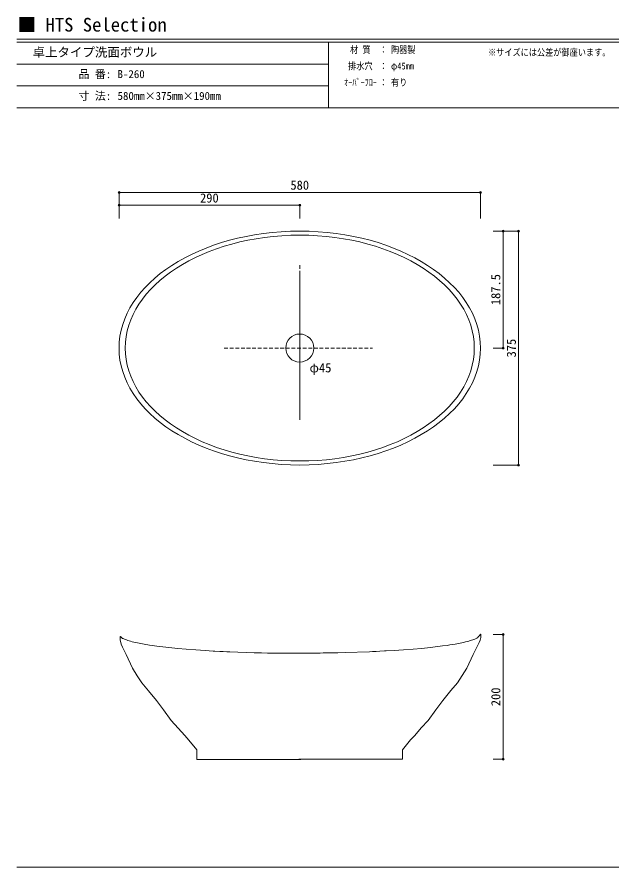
# Model space of a CAD drawing. Units: millimetres, scale not verified. Extents: x -1002 to 1002, y -687 to 676.
# Drawn here: x -1002 to -49, y -687 to 676 of the extents above; entities that cross this region are included whole.
import ezdxf
from ezdxf.enums import TextEntityAlignment as Align

# ---------------------------------------------------------------- set-up
doc = ezdxf.new("R2010")
doc.units = ezdxf.units.MM
doc.header["$LTSCALE"] = 5
doc.header["$PDMODE"] = 32
doc.header["$PDSIZE"] = 3
doc.linetypes.add('DASHED1', pattern=[1.8, 1.2, -0.6])
doc.layers.add('F-0', color=7, linetype='Continuous', lineweight=15)
doc.styles.add('ＭＳ ゴシック', font='')
doc.styles.get('ＭＳ ゴシック').set_extended_font_data('MS Gothic')

msp = doc.modelspace()

# ---------------------------------------------------------------- linework, layer by layer
at = {"layer": 'F-0'}
for p, q in [((1002.034, 640.036), (-1002.086, 640.036)), ((1002.034, 635.036), (-1002.086, 635.036)), ((-502.086, 635.036), (-502.086, 530.036)), ((-502.086, 600.036), (-1002.086, 600.036)), ((-502.086, 565.036), (-1002.086, 565.036)), ((1002.034, 530.036), (-1002.086, 530.036)), ((-548.396, 266.684), (-548.396, 29.906)), ((-259.267, -315.256), (-258.175, -314.036)), ((-257.998, -314.391), (-258.175, -314.036)), ((-726.176, -483.662), (-713.655, -499.488)), ((-370.875, -483.412), (-383.396, -499.238)), ((-713.655, -499.488), (-713.655, -514.488)), ((-383.396, -499.238), (-383.396, -514.238)), ((-713.655, -514.488), (-546.917, -514.488)), ((-383.396, -514.238), (-550.133, -514.238)), ((-1002.086, -687.064), (1002.034, -687.064))]:
    msp.add_line(p, q, dxfattribs=at)
at = {"layer": 'F-0', "color": 4, "lineweight": 9}
for p, q in [((-838.396, 394.299), (-258.396, 394.299)), ((-838.396, 394.299), (-838.396, 352.319)), ((-258.396, 394.299), (-258.396, 352.319)), ((-838.396, 373.751), (-548.396, 373.751)), ((-838.396, 373.751), (-838.396, 352.702)), ((-548.396, 373.751), (-548.396, 352.702)), ((-222.237, 332.357), (-238.309, 332.357)), ((-197.282, 332.357), (-238.309, 332.357)), ((-222.237, 332.357), (-222.237, 144.857)), ((-197.282, 332.357), (-197.282, -42.643)), ((-222.237, 144.857), (-238.309, 144.857)), ((-197.282, -42.643), (-238.309, -42.643)), ((-222.237, -314.238), (-238.309, -314.238)), ((-222.237, -314.238), (-222.237, -514.238)), ((-222.237, -514.238), (-238.309, -514.238))]:
    msp.add_line(p, q, dxfattribs=at)
at = {"layer": 'F-0', "color": 4, "linetype": 'DASHED1', "lineweight": 9}
for p, q in [((-548.396, 277.653), (-548.396, 38.564)), ((-669.655, 144.857), (-431.768, 144.857))]:
    msp.add_line(p, q, dxfattribs=at)
at = {"layer": 'F-0'}
for points in [[(-832.661, -334.726), (-834.692, -329.595), (-836.281, -322.734), (-836.449, -318.3), (-835.955, -317.59), (-835.649, -317.925)], [(-835.649, -317.925), (-835.122, -318.438), (-834.34, -319.221), (-832.848, -320.512), (-831.799, -320.956), (-829.458, -321.964), (-826.231, -323.13), (-824.148, -323.811), (-822.008, -324.434), (-819.868, -325.096), (-817.105, -325.913), (-814.497, -326.516), (-811.189, -327.275), (-798.016, -329.846), (-789.543, -331.299), (-785.024, -331.985), (-777.842, -332.913), (-758.264, -335.295), (-743.907, -336.901), (-730.554, -338.106), (-715.193, -339.11), (-700.234, -340.014), (-687.483, -340.917), (-684.679, -341.019), (-676.905, -341.446), (-671.217, -341.698), (-665.304, -342.007), (-660.597, -342.203), (-621.322, -343.579), (-609.958, -343.848), (-600.308, -344.049), (-585.95, -344.218), (-581.243, -344.385), (-565.28, -344.285), (-548.655, -344.474)], [(-259.267, -315.256), (-259.942, -316.027), (-260.618, -316.783), (-260.969, -317.202), (-261.402, -317.675), (-261.929, -318.189), (-262.71, -318.971), (-264.203, -320.262), (-265.252, -320.706), (-267.592, -321.715), (-270.82, -322.881), (-272.902, -323.562), (-275.042, -324.184), (-277.183, -324.846), (-279.946, -325.663), (-282.553, -326.267), (-285.861, -327.025), (-299.034, -329.597), (-307.507, -331.049), (-312.026, -331.735), (-319.208, -332.663), (-338.786, -335.046), (-353.143, -336.652), (-366.496, -337.857), (-381.857, -338.861), (-396.817, -339.764), (-409.567, -340.668), (-412.371, -340.769), (-420.146, -341.197), (-425.834, -341.449), (-431.746, -341.757), (-436.453, -341.953), (-475.728, -343.329), (-487.093, -343.598), (-496.743, -343.8), (-511.1, -343.968), (-515.807, -344.136), (-531.771, -344.035), (-548.396, -344.224)], [(-264.389, -334.476), (-260.673, -327.378), (-259.172, -323.456), (-258.155, -319.34), (-258.01, -316.919), (-258.01, -314.983), (-257.998, -314.391)], [(-832.661, -334.726), (-826.905, -346.598), (-816.832, -368.542), (-809.278, -380.414), (-801.723, -391.926), (-790.93, -404.517), (-778.339, -420.346), (-767.187, -435.096), (-754.596, -452.364), (-743.444, -464.235), (-733.011, -476.467), (-726.176, -483.662)], [(-264.389, -334.476), (-270.145, -346.348), (-280.218, -368.293), (-287.773, -380.164), (-295.328, -391.676), (-306.12, -404.268), (-318.711, -420.097), (-329.863, -434.846), (-342.455, -452.114), (-353.607, -463.986), (-364.04, -476.217), (-370.875, -483.412)]]:
    msp.add_lwpolyline(points, dxfattribs=at)
msp.add_circle((-548.396, 144.857), 22.5, dxfattribs=at)
for major_axis in [(290, 0), (280, 0)]:
    msp.add_ellipse((-548.396, 144.857), major_axis=major_axis, ratio=0.6465, dxfattribs=at)
at = {"layer": 'F-0', "color": 6}
for p in [(-838.396, 394.299), (-258.396, 394.299), (-838.396, 373.751), (-548.396, 373.751), (-222.237, 332.357), (-197.282, 332.357), (-222.237, 144.857), (-197.282, -42.643), (-222.237, -314.238), (-222.237, -514.238)]:
    msp.add_point(p, dxfattribs=at)

# ---------------------------------------------------------------- texts
at = {"layer": 'F-0', "style": 'ＭＳ ゴシック'}
for s, height, p in [('■ HTS Selection', 21.99, (-1001.367, 645.583)), ('卓上タイプ洗面ボウル', 14.66, (-977.086, 607.536)), ('品 番:', 12.83, (-903.336, 573.786)), ('B-260', 12.83, (-840.774, 573.786)), ('寸 法:', 12.83, (-903.336, 538.786)), ('580mm×375mm×190mm', 12.83, (-840.774, 538.786)), ('580', 14.66, (-563.396, 394.299)), ('290', 14.66, (-708.396, 373.751)), ('φ45', 14.66, (-532.728, 101.465))]:
    msp.add_text(s, height=height, dxfattribs=at).set_placement(p, align=Align.BOTTOM_LEFT)
at = {"layer": 'F-0', "style": 'ＭＳ ゴシック', "width": 0.85}
for s, p in [('材 質', (-467.711, 614.411)), ('：', (-420.836, 614.411)), ('陶器製', (-402.086, 614.411)), ('※サイズには公差が御座います。', (-246.359, 610.036)), ('排水穴', (-470.836, 588.161)), ('：', (-420.836, 588.161)), ('φ45mm', (-402.086, 588.161)), ('ｵｰﾊﾞｰﾌﾛｰ', (-477.086, 561.911)), ('：', (-420.836, 561.911)), ('有り', (-402.086, 561.911))]:
    msp.add_text(s, height=11, dxfattribs=at).set_placement(p, align=Align.BOTTOM_LEFT)
at = {"layer": 'F-0', "style": 'ＭＳ ゴシック'}
for s, p in [('187.5', (-222.237, 213.607)), ('375', (-197.282, 129.857)), ('200', (-222.237, -429.238))]:
    msp.add_text(s, height=14.66, rotation=90, dxfattribs=at).set_placement(p, align=Align.BOTTOM_LEFT)

doc.saveas('drawing.dxf')
